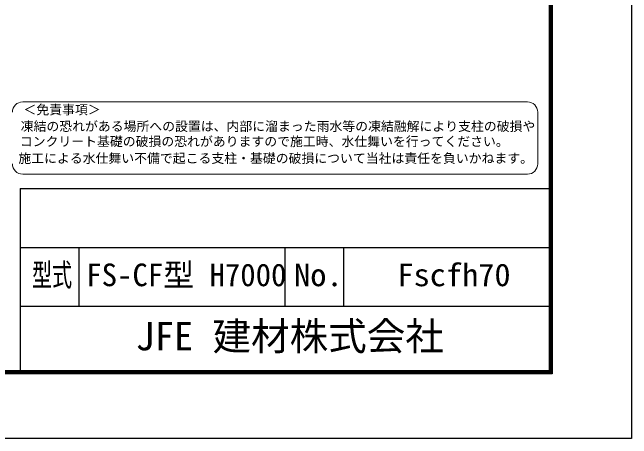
# Model space of a CAD drawing. Units: millimetres, scale not verified. Extents: x -14700 to 14700, y -10395 to 10395.
# Drawn here: x 7328 to 14700, y -10395 to -5322 of the extents above; entities that cross this region are included whole.
import ezdxf
from ezdxf.enums import TextEntityAlignment as Align

# ---------------------------------------------------------------- set-up
doc = ezdxf.new("R2010")
doc.units = ezdxf.units.MM
doc.header["$LTSCALE"] = 40
doc.layers.add('0-0_D-TTL-TXT', color=7, linetype='Continuous', lineweight=13)
doc.layers.add('0-C_D-TTL', color=7, linetype='Continuous', lineweight=25)
doc.styles.add('ＭＳ ゴシック', font='')
doc.styles.get('ＭＳ ゴシック').set_extended_font_data('MS Gothic')

msp = doc.modelspace()

# ---------------------------------------------------------------- linework, layer by layer
at = {"layer": '0-0_D-TTL-TXT', "color": 2}
for p, q in [((13459.55, -6387.29), (7450.46, -6387.29)), ((13582.41, -7124.43), (13582.41, -6510.14)), ((7450.46, -7247.29), (13459.55, -7247.29))]:
    msp.add_line(p, q, dxfattribs=at)
for centre, start, end in [((7450.46, -6510.14), 90, 180), ((13459.55, -6510.14), 0, 90), ((7450.46, -7124.43), 180, 270), ((13459.55, -7124.43), 270, 0)]:
    msp.add_arc(centre, 122.86, start, end, dxfattribs=at)
at = {"layer": '0-C_D-TTL'}
for p, q in [((7420, -7420), (7420, -9590)), ((7420, -7420), (13720, -7420)), ((7420, -8120), (13720, -8120)), ((8120, -8120), (8120, -8820)), ((10570, -8120), (10570, -8820)), ((11270, -8120), (11270, -8820)), ((7420, -8820), (13720, -8820))]:
    msp.add_line(p, q, dxfattribs=at)
at = {"layer": '0-C_D-TTL', "color": 2}
msp.add_lwpolyline([(-14700, 10395), (14700, 10395), (14700, -10395), (-14700, -10395)], close=True, dxfattribs=at)
at = {"layer": '0-C_D-TTL'}
for points in [[(-13755, 9625), (13755, 9625), (13755, -9625), (-13755, -9625)], [(-13746.25, 9616.25), (13746.25, 9616.25), (13746.25, -9616.25), (-13746.25, -9616.25)], [(-13737.5, 9607.5), (13737.5, 9607.5), (13737.5, -9607.5), (-13737.5, -9607.5)], [(-13728.75, 9598.75), (13728.75, 9598.75), (13728.75, -9598.75), (-13728.75, -9598.75)], [(-13720, 9590), (13720, 9590), (13720, -9590), (-13720, -9590)]]:
    msp.add_lwpolyline(points, close=True, dxfattribs=at)

# ---------------------------------------------------------------- texts
at = {"layer": '0-0_D-TTL-TXT', "style": 'ＭＳ ゴシック'}
for s, height, p in [('＜免責事項＞ \u3000\u3000', 112.3, (7459.56, -6569.56)), ('凍結の恐れがある場所への設置は、内部に溜まった雨水等の凍結融解により支柱の破損や', 112.3, (7426.33, -6767.35)), ('コンクリート基礎の破損の恐れがありますので施工時、水仕舞いを行ってください。', 112.3, (7416.23, -6947.76)), ('施工による水仕舞い不備で起こる支柱・基礎の破損について当社は責任を負いかねます。 ', 112.3, (7399.05, -7148)), ('FS-CF型 H7000', 269.4, (8207.27, -8661.81)), ('JFE 建材株式会社', 336.7, (8793.33, -9444.76))]:
    msp.add_text(s, height=height, dxfattribs=at).set_placement(p, align=Align.BOTTOM_LEFT)
for s, height, width, p in [('型式', 269.4, 0.65, (7560.93, -8661.81)), ('No.', 269.5, 1.05, (10682, -8661.81)), ('Fscfh70', 269.5, 1.05, (11911.67, -8661.81))]:
    msp.add_text(s, height=height, dxfattribs=dict(at, width=width)).set_placement(p, align=Align.BOTTOM_LEFT)

doc.saveas('drawing.dxf')
